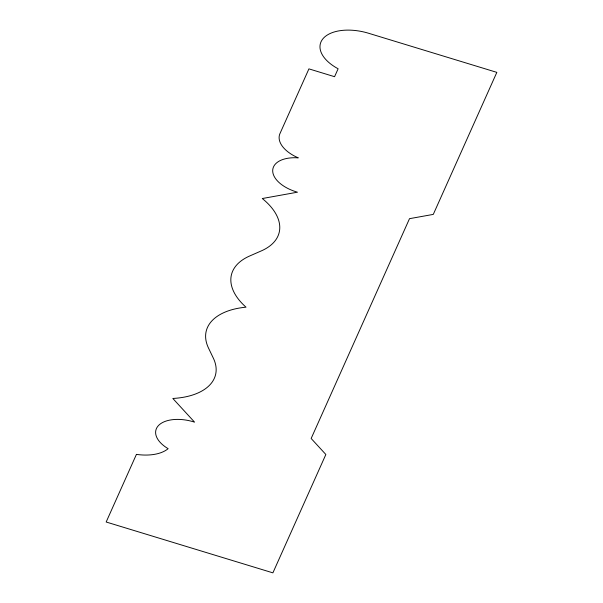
<?xml version="1.0" encoding="UTF-8"?>
<svg xmlns="http://www.w3.org/2000/svg" width="603" height="603" viewBox="0 0 603 603"><rect width="100%" height="100%" fill="white"/><g stroke="black" fill="none" stroke-linecap="round" stroke-linejoin="round"><path stroke-width="0.9" d="M136.429 454.383L106.166 522.01L272.895 572.85L325.854 454.489L311.156 438.479L409.505 218.67L433.286 214.397L496.834 72.368L368.576 33.255A40.363 21.979 13.9 0 0 323.118 38.554A40.363 21.979 13.9 0 0 338.117 68.765L334.575 76.694L308.924 68.87L280.169 133.12A33.534 18.263 13.9 0 0 298.259 157.85A31.56 17.186 13.9 0 0 272.699 170.536A31.56 17.186 13.9 0 0 297.467 192.199L262.282 198.53A69.986 38.117 13.9 0 1 261.355 250.878L249.619 256.019A71.38 38.878 13.9 0 0 246.016 307.176A71.38 38.878 13.9 0 0 208.472 347.984L213.349 358.182A69.986 38.117 13.9 0 1 172.827 398.462L194.573 422.153A31.56 17.186 13.9 0 0 158.695 425.319A31.56 17.186 13.9 0 0 168.131 448.677A39.187 21.339 13.9 0 1 136.429 454.383"/></g></svg>
